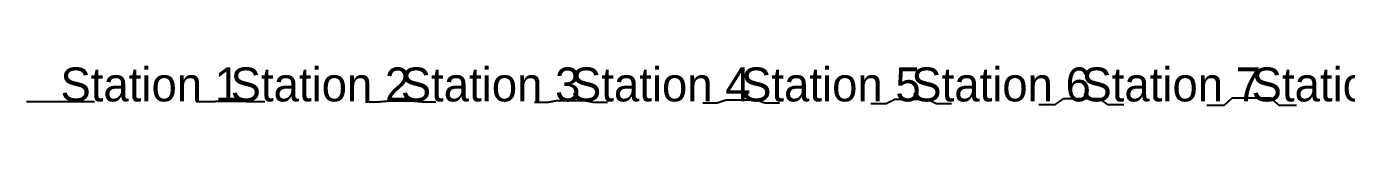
# Model space of a CAD drawing. Header units: metres. Extents: x 4 to 86, y -0.3 to 1.1.
# Drawn here: x 4 to 42.79, y -0.12 to 1.05 of the extents above; entities that cross this region are included whole.
import ezdxf

# ---------------------------------------------------------------- set-up
doc = ezdxf.new("R2010")
doc.units = ezdxf.units.M

msp = doc.modelspace()

# ---------------------------------------------------------------- linework, layer by layer
at = {"layer": 'GENERATED_PROFILE'}
for points in [[(4, 0), (4.008, 0), (4.016, 0), (4.024, 0), (4.031, 0), (4.039, 0), (4.047, 0), (4.055, 0), (4.063, 0), (4.071, 0), (4.078, 0), (4.086, 0), (4.094, 0), (4.102, 0), (4.11, 0), (4.118, 0), (4.125, 0), (4.133, 0), (4.141, 0), (4.149, 0), (4.157, 0), (4.165, 0), (4.173, 0), (4.18, 0), (4.188, 0), (4.196, 0), (4.204, 0), (4.212, 0), (4.22, 0), (4.227, 0), (4.235, 0), (4.243, 0), (4.251, 0), (4.259, 0), (4.267, 0), (4.275, 0), (4.282, 0), (4.29, 0), (4.298, 0), (4.306, 0), (4.314, 0), (4.322, 0), (4.329, 0), (4.337, 0), (4.345, 0), (4.353, 0), (4.361, 0), (4.369, 0), (4.376, 0), (4.384, 0), (4.392, 0), (4.4, 0), (4.408, 0), (4.416, 0), (4.424, 0), (4.431, 0), (4.439, 0), (4.447, 0), (4.455, 0), (4.463, 0), (4.471, 0), (4.478, 0), (4.486, 0), (4.494, 0), (4.502, 0), (4.51, 0), (4.518, 0), (4.525, 0), (4.533, 0), (4.541, 0), (4.549, 0), (4.557, 0), (4.565, 0), (4.573, 0), (4.58, 0), (4.588, 0), (4.596, 0), (4.604, 0), (4.612, 0), (4.62, 0), (4.627, 0), (4.635, 0), (4.643, 0), (4.651, 0), (4.659, 0), (4.667, 0), (4.675, 0), (4.682, 0), (4.69, 0), (4.698, 0), (4.706, 0), (4.714, 0), (4.722, 0), (4.729, 0), (4.737, 0), (4.745, 0), (4.753, 0), (4.761, 0), (4.769, 0), (4.776, 0), (4.784, 0), (4.792, 0), (4.8, 0), (4.808, 0), (4.816, 0), (4.824, 0), (4.831, 0), (4.839, 0), (4.847, 0), (4.855, 0), (4.863, 0), (4.871, 0), (4.878, 0), (4.886, 0), (4.894, 0), (4.902, 0), (4.91, 0), (4.918, 0), (4.925, 0), (4.933, 0), (4.941, 0), (4.949, 0), (4.957, 0), (4.965, 0), (4.973, 0), (4.98, 0), (4.988, 0), (4.996, 0), (5.004, 0), (5.012, 0), (5.02, 0), (5.027, 0), (5.035, 0), (5.043, 0), (5.051, 0), (5.059, 0), (5.067, 0), (5.075, 0), (5.082, 0), (5.09, 0), (5.098, 0), (5.106, 0), (5.114, 0), (5.122, 0), (5.129, 0), (5.137, 0), (5.145, 0), (5.153, 0), (5.161, 0), (5.169, 0), (5.176, 0), (5.184, 0), (5.192, 0), (5.2, 0), (5.208, 0), (5.216, 0), (5.224, 0), (5.231, 0), (5.239, 0), (5.247, 0), (5.255, 0), (5.263, 0), (5.271, 0), (5.278, 0), (5.286, 0), (5.294, 0), (5.302, 0), (5.31, 0), (5.318, 0), (5.325, 0), (5.333, 0), (5.341, 0), (5.349, 0), (5.357, 0), (5.365, 0), (5.373, 0), (5.38, 0), (5.388, 0), (5.396, 0), (5.404, 0), (5.412, 0), (5.42, 0), (5.427, 0), (5.435, 0), (5.443, 0), (5.451, 0), (5.459, 0), (5.467, 0), (5.475, 0), (5.482, 0), (5.49, 0), (5.498, 0), (5.506, 0), (5.514, 0), (5.522, 0), (5.529, 0), (5.537, 0), (5.545, 0), (5.553, 0), (5.561, 0), (5.569, 0), (5.576, 0), (5.584, 0), (5.592, 0), (5.6, 0), (5.608, 0), (5.616, 0), (5.624, 0), (5.631, 0), (5.639, 0), (5.647, 0), (5.655, 0), (5.663, 0), (5.671, 0), (5.678, 0), (5.686, 0), (5.694, 0), (5.702, 0), (5.71, 0), (5.718, 0), (5.725, 0), (5.733, 0), (5.741, 0), (5.749, 0), (5.757, 0), (5.765, 0), (5.773, 0), (5.78, 0), (5.788, 0), (5.796, 0), (5.804, 0), (5.812, 0), (5.82, 0), (5.827, 0), (5.835, 0), (5.843, 0), (5.851, 0), (5.859, 0), (5.867, 0), (5.875, 0), (5.882, 0), (5.89, 0), (5.898, 0), (5.906, 0), (5.914, 0), (5.922, 0), (5.929, 0), (5.937, 0), (5.945, 0), (5.953, 0), (5.961, 0), (5.969, 0), (5.976, 0), (5.984, 0), (5.992, 0), (6, 0)], [(8.991, -0.003), (8.999, -0.003), (9.007, -0.003), (9.015, -0.003), (9.023, -0.003), (9.031, -0.003), (9.039, -0.003), (9.047, -0.003), (9.055, -0.003), (9.063, -0.003), (9.07, -0.003), (9.078, -0.003), (9.086, -0.003), (9.094, -0.003), (9.102, -0.003), (9.11, -0.003), (9.118, -0.003), (9.126, -0.003), (9.134, -0.003), (9.142, -0.003), (9.15, -0.003), (9.158, -0.003), (9.166, -0.003), (9.174, -0.003), (9.182, -0.003), (9.19, -0.003), (9.198, -0.003), (9.206, -0.003), (9.214, -0.003), (9.221, -0.003), (9.229, -0.003), (9.237, -0.003), (9.245, -0.003), (9.253, -0.003), (9.261, -0.003), (9.269, -0.003), (9.277, -0.003), (9.285, -0.003), (9.293, -0.003), (9.301, -0.003), (9.309, -0.003), (9.317, -0.003), (9.325, -0.003), (9.333, -0.003), (9.341, -0.003), (9.349, -0.003), (9.356, -0.003), (9.364, -0.003), (9.372, -0.003), (9.38, -0.002), (9.388, -0.002), (9.395, -0.002), (9.403, -0.002), (9.411, -0.002), (9.419, -0.002), (9.427, -0.001), (9.435, -0.001), (9.442, -0.001), (9.45, -0.001), (9.458, -0.001), (9.466, 0), (9.474, 0), (9.482, 0), (9.489, 0), (9.497, 0), (9.505, 0.001), (9.513, 0.001), (9.521, 0.001), (9.528, 0.001), (9.536, 0.001), (9.544, 0.001), (9.552, 0.002), (9.56, 0.002), (9.568, 0.002), (9.575, 0.002), (9.583, 0.002), (9.591, 0.003), (9.599, 0.003), (9.607, 0.003), (9.615, 0.003), (9.623, 0.003), (9.63, 0.003), (9.638, 0.003), (9.646, 0.003), (9.654, 0.003), (9.662, 0.003), (9.67, 0.003), (9.678, 0.003), (9.686, 0.003), (9.694, 0.003), (9.702, 0.003), (9.71, 0.003), (9.718, 0.003), (9.726, 0.003), (9.734, 0.003), (9.742, 0.003), (9.75, 0.003), (9.758, 0.003), (9.766, 0.003), (9.774, 0.003), (9.781, 0.003), (9.789, 0.003), (9.797, 0.003), (9.805, 0.003), (9.813, 0.003), (9.821, 0.003), (9.829, 0.003), (9.837, 0.003), (9.845, 0.003), (9.853, 0.003), (9.861, 0.003), (9.869, 0.003), (9.877, 0.003), (9.885, 0.003), (9.893, 0.003), (9.901, 0.003), (9.909, 0.003), (9.917, 0.003), (9.925, 0.003), (9.932, 0.003), (9.94, 0.003), (9.948, 0.003), (9.956, 0.003), (9.964, 0.003), (9.972, 0.003), (9.98, 0.003), (9.988, 0.003), (9.996, 0.003), (10.004, 0.003), (10.012, 0.003), (10.02, 0.003), (10.028, 0.003), (10.036, 0.003), (10.044, 0.003), (10.052, 0.003), (10.06, 0.003), (10.068, 0.003), (10.075, 0.003), (10.083, 0.003), (10.091, 0.003), (10.099, 0.003), (10.107, 0.003), (10.115, 0.003), (10.123, 0.003), (10.131, 0.003), (10.139, 0.003), (10.147, 0.003), (10.155, 0.003), (10.163, 0.003), (10.171, 0.003), (10.179, 0.003), (10.187, 0.003), (10.195, 0.003), (10.203, 0.003), (10.211, 0.003), (10.219, 0.003), (10.226, 0.003), (10.234, 0.003), (10.242, 0.003), (10.25, 0.003), (10.258, 0.003), (10.266, 0.003), (10.274, 0.003), (10.282, 0.003), (10.29, 0.003), (10.298, 0.003), (10.306, 0.003), (10.314, 0.003), (10.322, 0.003), (10.33, 0.003), (10.338, 0.003), (10.346, 0.003), (10.354, 0.003), (10.362, 0.003), (10.37, 0.003), (10.377, 0.003), (10.385, 0.003), (10.393, 0.003), (10.401, 0.003), (10.409, 0.003), (10.417, 0.002), (10.425, 0.002), (10.432, 0.002), (10.44, 0.002), (10.448, 0.002), (10.456, 0.001), (10.464, 0.001), (10.472, 0.001), (10.479, 0.001), (10.487, 0.001), (10.495, 0.001), (10.503, 0), (10.511, 0), (10.518, 0), (10.526, 0), (10.534, 0), (10.542, -0.001), (10.55, -0.001), (10.558, -0.001), (10.565, -0.001), (10.573, -0.001), (10.581, -0.002), (10.589, -0.002), (10.597, -0.002), (10.605, -0.002), (10.612, -0.002), (10.62, -0.002), (10.628, -0.003), (10.636, -0.003), (10.644, -0.003), (10.651, -0.003), (10.659, -0.003), (10.667, -0.003), (10.675, -0.003), (10.683, -0.003), (10.691, -0.003), (10.699, -0.003), (10.707, -0.003), (10.715, -0.003), (10.723, -0.003), (10.731, -0.003), (10.739, -0.003), (10.747, -0.003), (10.755, -0.003), (10.763, -0.003), (10.771, -0.003), (10.779, -0.003), (10.786, -0.003), (10.794, -0.003), (10.802, -0.003), (10.81, -0.003), (10.818, -0.003), (10.826, -0.003), (10.834, -0.003), (10.842, -0.003), (10.85, -0.003), (10.858, -0.003), (10.866, -0.003), (10.874, -0.003), (10.882, -0.003), (10.89, -0.003), (10.898, -0.003), (10.906, -0.003), (10.914, -0.003), (10.922, -0.003), (10.93, -0.003), (10.937, -0.003), (10.945, -0.003), (10.953, -0.003), (10.961, -0.003), (10.969, -0.003), (10.977, -0.003), (10.985, -0.003), (10.993, -0.003), (11.001, -0.003), (11.009, -0.003)], [(13.966, -0.012), (13.974, -0.012), (13.982, -0.012), (13.99, -0.012), (13.999, -0.012), (14.007, -0.012), (14.015, -0.012), (14.023, -0.012), (14.032, -0.012), (14.04, -0.012), (14.048, -0.012), (14.056, -0.012), (14.065, -0.012), (14.073, -0.012), (14.081, -0.012), (14.089, -0.012), (14.097, -0.012), (14.106, -0.012), (14.114, -0.012), (14.122, -0.012), (14.13, -0.012), (14.139, -0.012), (14.147, -0.012), (14.155, -0.012), (14.163, -0.012), (14.172, -0.012), (14.18, -0.012), (14.188, -0.012), (14.196, -0.012), (14.205, -0.012), (14.213, -0.012), (14.221, -0.012), (14.229, -0.012), (14.238, -0.012), (14.246, -0.012), (14.254, -0.012), (14.262, -0.012), (14.27, -0.012), (14.279, -0.012), (14.287, -0.012), (14.295, -0.012), (14.303, -0.012), (14.312, -0.012), (14.32, -0.012), (14.328, -0.012), (14.336, -0.012), (14.344, -0.011), (14.352, -0.011), (14.359, -0.01), (14.367, -0.009), (14.375, -0.009), (14.383, -0.008), (14.391, -0.007), (14.398, -0.006), (14.406, -0.006), (14.414, -0.005), (14.422, -0.004), (14.429, -0.004), (14.437, -0.003), (14.445, -0.002), (14.453, -0.001), (14.46, -0.001), (14.468, 0), (14.476, 0.001), (14.484, 0.001), (14.492, 0.002), (14.499, 0.003), (14.507, 0.004), (14.515, 0.004), (14.523, 0.005), (14.53, 0.006), (14.538, 0.006), (14.546, 0.007), (14.554, 0.008), (14.561, 0.009), (14.569, 0.009), (14.577, 0.01), (14.585, 0.011), (14.592, 0.011), (14.6, 0.012), (14.609, 0.012), (14.617, 0.012), (14.625, 0.012), (14.633, 0.012), (14.642, 0.012), (14.65, 0.012), (14.658, 0.012), (14.666, 0.012), (14.675, 0.012), (14.683, 0.012), (14.691, 0.012), (14.699, 0.012), (14.708, 0.012), (14.716, 0.012), (14.724, 0.012), (14.732, 0.012), (14.741, 0.012), (14.749, 0.012), (14.757, 0.012), (14.765, 0.012), (14.773, 0.012), (14.782, 0.012), (14.79, 0.012), (14.798, 0.012), (14.806, 0.012), (14.815, 0.012), (14.823, 0.012), (14.831, 0.012), (14.839, 0.012), (14.848, 0.012), (14.856, 0.012), (14.864, 0.012), (14.872, 0.012), (14.881, 0.012), (14.889, 0.012), (14.897, 0.012), (14.905, 0.012), (14.914, 0.012), (14.922, 0.012), (14.93, 0.012), (14.938, 0.012), (14.946, 0.012), (14.955, 0.012), (14.963, 0.012), (14.971, 0.012), (14.979, 0.012), (14.988, 0.012), (14.996, 0.012), (15.004, 0.012), (15.012, 0.012), (15.021, 0.012), (15.029, 0.012), (15.037, 0.012), (15.045, 0.012), (15.054, 0.012), (15.062, 0.012), (15.07, 0.012), (15.078, 0.012), (15.086, 0.012), (15.095, 0.012), (15.103, 0.012), (15.111, 0.012), (15.119, 0.012), (15.128, 0.012), (15.136, 0.012), (15.144, 0.012), (15.152, 0.012), (15.161, 0.012), (15.169, 0.012), (15.177, 0.012), (15.185, 0.012), (15.194, 0.012), (15.202, 0.012), (15.21, 0.012), (15.218, 0.012), (15.227, 0.012), (15.235, 0.012), (15.243, 0.012), (15.251, 0.012), (15.259, 0.012), (15.268, 0.012), (15.276, 0.012), (15.284, 0.012), (15.292, 0.012), (15.301, 0.012), (15.309, 0.012), (15.317, 0.012), (15.325, 0.012), (15.334, 0.012), (15.342, 0.012), (15.35, 0.012), (15.358, 0.012), (15.367, 0.012), (15.375, 0.012), (15.383, 0.012), (15.391, 0.012), (15.4, 0.012), (15.408, 0.011), (15.415, 0.011), (15.423, 0.01), (15.431, 0.009), (15.439, 0.009), (15.446, 0.008), (15.454, 0.007), (15.462, 0.006), (15.47, 0.006), (15.477, 0.005), (15.485, 0.004), (15.493, 0.004), (15.501, 0.003), (15.508, 0.002), (15.516, 0.001), (15.524, 0.001), (15.532, 0), (15.54, -0.001), (15.547, -0.001), (15.555, -0.002), (15.563, -0.003), (15.571, -0.004), (15.578, -0.004), (15.586, -0.005), (15.594, -0.006), (15.602, -0.006), (15.609, -0.007), (15.617, -0.008), (15.625, -0.009), (15.633, -0.009), (15.641, -0.01), (15.648, -0.011), (15.656, -0.011), (15.664, -0.012), (15.672, -0.012), (15.68, -0.012), (15.688, -0.012), (15.697, -0.012), (15.705, -0.012), (15.713, -0.012), (15.721, -0.012), (15.73, -0.012), (15.738, -0.012), (15.746, -0.012), (15.754, -0.012), (15.762, -0.012), (15.771, -0.012), (15.779, -0.012), (15.787, -0.012), (15.795, -0.012), (15.804, -0.012), (15.812, -0.012), (15.82, -0.012), (15.828, -0.012), (15.837, -0.012), (15.845, -0.012), (15.853, -0.012), (15.861, -0.012), (15.87, -0.012), (15.878, -0.012), (15.886, -0.012), (15.894, -0.012), (15.903, -0.012), (15.911, -0.012), (15.919, -0.012), (15.927, -0.012), (15.935, -0.012), (15.944, -0.012), (15.952, -0.012), (15.96, -0.012), (15.968, -0.012), (15.977, -0.012), (15.985, -0.012), (15.993, -0.012), (16.001, -0.012), (16.01, -0.012), (16.018, -0.012), (16.026, -0.012), (16.034, -0.012)], [(18.927, -0.027), (18.935, -0.027), (18.944, -0.027), (18.953, -0.027), (18.961, -0.027), (18.97, -0.027), (18.979, -0.027), (18.987, -0.027), (18.996, -0.027), (19.005, -0.027), (19.013, -0.027), (19.022, -0.027), (19.031, -0.027), (19.04, -0.027), (19.048, -0.027), (19.057, -0.027), (19.066, -0.027), (19.074, -0.027), (19.083, -0.027), (19.092, -0.027), (19.1, -0.027), (19.109, -0.027), (19.118, -0.027), (19.126, -0.027), (19.135, -0.027), (19.144, -0.027), (19.152, -0.027), (19.161, -0.027), (19.17, -0.027), (19.179, -0.027), (19.187, -0.027), (19.196, -0.027), (19.205, -0.027), (19.213, -0.027), (19.222, -0.027), (19.231, -0.027), (19.239, -0.027), (19.248, -0.027), (19.257, -0.027), (19.265, -0.027), (19.274, -0.027), (19.283, -0.027), (19.291, -0.027), (19.3, -0.027), (19.309, -0.027), (19.317, -0.026), (19.325, -0.024), (19.332, -0.023), (19.34, -0.021), (19.348, -0.02), (19.355, -0.018), (19.363, -0.017), (19.371, -0.015), (19.378, -0.014), (19.386, -0.012), (19.394, -0.011), (19.402, -0.009), (19.409, -0.008), (19.417, -0.006), (19.425, -0.005), (19.432, -0.003), (19.44, -0.002), (19.448, 0), (19.455, 0.001), (19.463, 0.003), (19.471, 0.005), (19.478, 0.006), (19.486, 0.008), (19.494, 0.009), (19.501, 0.011), (19.509, 0.012), (19.517, 0.014), (19.524, 0.015), (19.532, 0.017), (19.54, 0.018), (19.547, 0.02), (19.555, 0.021), (19.563, 0.023), (19.571, 0.024), (19.579, 0.025), (19.587, 0.025), (19.596, 0.025), (19.605, 0.025), (19.613, 0.025), (19.622, 0.025), (19.631, 0.025), (19.64, 0.025), (19.648, 0.025), (19.657, 0.025), (19.666, 0.025), (19.674, 0.025), (19.683, 0.025), (19.692, 0.025), (19.7, 0.025), (19.709, 0.025), (19.718, 0.025), (19.726, 0.025), (19.735, 0.025), (19.744, 0.025), (19.752, 0.025), (19.761, 0.025), (19.77, 0.025), (19.778, 0.025), (19.787, 0.025), (19.796, 0.025), (19.805, 0.025), (19.813, 0.025), (19.822, 0.025), (19.831, 0.025), (19.839, 0.025), (19.848, 0.025), (19.857, 0.025), (19.865, 0.025), (19.874, 0.025), (19.883, 0.025), (19.891, 0.025), (19.9, 0.025), (19.909, 0.025), (19.917, 0.025), (19.926, 0.025), (19.935, 0.025), (19.944, 0.025), (19.952, 0.025), (19.961, 0.025), (19.97, 0.025), (19.978, 0.025), (19.987, 0.025), (19.996, 0.025), (20.004, 0.025), (20.013, 0.025), (20.022, 0.025), (20.03, 0.025), (20.039, 0.025), (20.048, 0.025), (20.056, 0.025), (20.065, 0.025), (20.074, 0.025), (20.083, 0.025), (20.091, 0.025), (20.1, 0.025), (20.109, 0.025), (20.117, 0.025), (20.126, 0.025), (20.135, 0.025), (20.143, 0.025), (20.152, 0.025), (20.161, 0.025), (20.169, 0.025), (20.178, 0.025), (20.187, 0.025), (20.195, 0.025), (20.204, 0.025), (20.213, 0.025), (20.222, 0.025), (20.23, 0.025), (20.239, 0.025), (20.248, 0.025), (20.256, 0.025), (20.265, 0.025), (20.274, 0.025), (20.282, 0.025), (20.291, 0.025), (20.3, 0.025), (20.308, 0.025), (20.317, 0.025), (20.326, 0.025), (20.334, 0.025), (20.343, 0.025), (20.352, 0.025), (20.36, 0.025), (20.369, 0.025), (20.378, 0.025), (20.387, 0.025), (20.395, 0.025), (20.404, 0.025), (20.413, 0.025), (20.421, 0.025), (20.429, 0.024), (20.437, 0.023), (20.445, 0.021), (20.453, 0.02), (20.46, 0.018), (20.468, 0.017), (20.476, 0.015), (20.483, 0.014), (20.491, 0.012), (20.499, 0.011), (20.506, 0.009), (20.514, 0.008), (20.522, 0.006), (20.529, 0.005), (20.537, 0.003), (20.545, 0.001), (20.552, 0), (20.56, -0.002), (20.568, -0.003), (20.575, -0.005), (20.583, -0.006), (20.591, -0.008), (20.598, -0.009), (20.606, -0.011), (20.614, -0.012), (20.622, -0.014), (20.629, -0.015), (20.637, -0.017), (20.645, -0.018), (20.652, -0.02), (20.66, -0.021), (20.668, -0.023), (20.675, -0.024), (20.683, -0.026), (20.691, -0.027), (20.7, -0.027), (20.709, -0.027), (20.717, -0.027), (20.726, -0.027), (20.735, -0.027), (20.743, -0.027), (20.752, -0.027), (20.761, -0.027), (20.769, -0.027), (20.778, -0.027), (20.787, -0.027), (20.795, -0.027), (20.804, -0.027), (20.813, -0.027), (20.821, -0.027), (20.83, -0.027), (20.839, -0.027), (20.848, -0.027), (20.856, -0.027), (20.865, -0.027), (20.874, -0.027), (20.882, -0.027), (20.891, -0.027), (20.9, -0.027), (20.908, -0.027), (20.917, -0.027), (20.926, -0.027), (20.934, -0.027), (20.943, -0.027), (20.952, -0.027), (20.96, -0.027), (20.969, -0.027), (20.978, -0.027), (20.987, -0.027), (20.995, -0.027), (21.004, -0.027), (21.013, -0.027), (21.021, -0.027), (21.03, -0.027), (21.039, -0.027), (21.047, -0.027), (21.056, -0.027), (21.065, -0.027), (21.073, -0.027)], [(23.876, -0.045), (23.885, -0.045), (23.895, -0.045), (23.904, -0.045), (23.913, -0.045), (23.923, -0.045), (23.932, -0.045), (23.941, -0.045), (23.95, -0.045), (23.96, -0.045), (23.969, -0.045), (23.978, -0.045), (23.987, -0.045), (23.997, -0.045), (24.006, -0.045), (24.015, -0.045), (24.024, -0.045), (24.034, -0.045), (24.043, -0.045), (24.052, -0.045), (24.062, -0.045), (24.071, -0.045), (24.08, -0.045), (24.089, -0.045), (24.099, -0.045), (24.108, -0.045), (24.117, -0.045), (24.126, -0.045), (24.136, -0.045), (24.145, -0.045), (24.154, -0.045), (24.163, -0.045), (24.173, -0.045), (24.182, -0.045), (24.191, -0.045), (24.2, -0.045), (24.21, -0.045), (24.219, -0.045), (24.228, -0.045), (24.238, -0.045), (24.247, -0.045), (24.256, -0.045), (24.265, -0.045), (24.275, -0.045), (24.284, -0.045), (24.292, -0.044), (24.3, -0.041), (24.308, -0.039), (24.315, -0.036), (24.323, -0.034), (24.33, -0.031), (24.338, -0.028), (24.345, -0.026), (24.353, -0.023), (24.361, -0.021), (24.368, -0.018), (24.376, -0.016), (24.383, -0.013), (24.391, -0.01), (24.398, -0.008), (24.406, -0.005), (24.414, -0.003), (24.421, 0), (24.429, 0.002), (24.436, 0.005), (24.444, 0.008), (24.451, 0.01), (24.459, 0.013), (24.466, 0.015), (24.474, 0.018), (24.482, 0.02), (24.489, 0.023), (24.497, 0.026), (24.504, 0.028), (24.512, 0.031), (24.519, 0.033), (24.527, 0.036), (24.535, 0.038), (24.542, 0.041), (24.551, 0.042), (24.56, 0.042), (24.569, 0.042), (24.578, 0.042), (24.588, 0.042), (24.597, 0.042), (24.606, 0.042), (24.615, 0.042), (24.625, 0.042), (24.634, 0.042), (24.643, 0.042), (24.653, 0.042), (24.662, 0.042), (24.671, 0.042), (24.68, 0.042), (24.69, 0.042), (24.699, 0.042), (24.708, 0.042), (24.717, 0.042), (24.727, 0.042), (24.736, 0.042), (24.745, 0.042), (24.754, 0.042), (24.764, 0.042), (24.773, 0.042), (24.782, 0.042), (24.792, 0.042), (24.801, 0.042), (24.81, 0.042), (24.819, 0.042), (24.829, 0.042), (24.838, 0.042), (24.847, 0.042), (24.856, 0.042), (24.866, 0.042), (24.875, 0.042), (24.884, 0.042), (24.893, 0.042), (24.903, 0.042), (24.912, 0.042), (24.921, 0.042), (24.931, 0.042), (24.94, 0.042), (24.949, 0.042), (24.958, 0.042), (24.968, 0.042), (24.977, 0.042), (24.986, 0.042), (24.995, 0.042), (25.005, 0.042), (25.014, 0.042), (25.023, 0.042), (25.032, 0.042), (25.042, 0.042), (25.051, 0.042), (25.06, 0.042), (25.069, 0.042), (25.079, 0.042), (25.088, 0.042), (25.097, 0.042), (25.107, 0.042), (25.116, 0.042), (25.125, 0.042), (25.134, 0.042), (25.144, 0.042), (25.153, 0.042), (25.162, 0.042), (25.171, 0.042), (25.181, 0.042), (25.19, 0.042), (25.199, 0.042), (25.208, 0.042), (25.218, 0.042), (25.227, 0.042), (25.236, 0.042), (25.246, 0.042), (25.255, 0.042), (25.264, 0.042), (25.273, 0.042), (25.283, 0.042), (25.292, 0.042), (25.301, 0.042), (25.31, 0.042), (25.32, 0.042), (25.329, 0.042), (25.338, 0.042), (25.347, 0.042), (25.357, 0.042), (25.366, 0.042), (25.375, 0.042), (25.385, 0.042), (25.394, 0.042), (25.403, 0.042), (25.412, 0.042), (25.422, 0.042), (25.431, 0.042), (25.44, 0.042), (25.449, 0.042), (25.458, 0.041), (25.465, 0.038), (25.473, 0.036), (25.481, 0.033), (25.488, 0.031), (25.496, 0.028), (25.503, 0.026), (25.511, 0.023), (25.518, 0.02), (25.526, 0.018), (25.534, 0.015), (25.541, 0.013), (25.549, 0.01), (25.556, 0.008), (25.564, 0.005), (25.571, 0.002), (25.579, 0), (25.586, -0.003), (25.594, -0.005), (25.602, -0.008), (25.609, -0.01), (25.617, -0.013), (25.624, -0.016), (25.632, -0.018), (25.639, -0.021), (25.647, -0.023), (25.655, -0.026), (25.662, -0.028), (25.67, -0.031), (25.677, -0.034), (25.685, -0.036), (25.692, -0.039), (25.7, -0.041), (25.708, -0.044), (25.716, -0.045), (25.725, -0.045), (25.735, -0.045), (25.744, -0.045), (25.753, -0.045), (25.762, -0.045), (25.772, -0.045), (25.781, -0.045), (25.79, -0.045), (25.8, -0.045), (25.809, -0.045), (25.818, -0.045), (25.827, -0.045), (25.837, -0.045), (25.846, -0.045), (25.855, -0.045), (25.864, -0.045), (25.874, -0.045), (25.883, -0.045), (25.892, -0.045), (25.901, -0.045), (25.911, -0.045), (25.92, -0.045), (25.929, -0.045), (25.938, -0.045), (25.948, -0.045), (25.957, -0.045), (25.966, -0.045), (25.976, -0.045), (25.985, -0.045), (25.994, -0.045), (26.003, -0.045), (26.013, -0.045), (26.022, -0.045), (26.031, -0.045), (26.04, -0.045), (26.05, -0.045), (26.059, -0.045), (26.068, -0.045), (26.077, -0.045), (26.087, -0.045), (26.096, -0.045), (26.105, -0.045), (26.115, -0.045), (26.124, -0.045)], [(28.817, -0.066), (28.827, -0.066), (28.837, -0.066), (28.847, -0.066), (28.857, -0.066), (28.867, -0.066), (28.877, -0.066), (28.887, -0.066), (28.897, -0.066), (28.907, -0.066), (28.916, -0.066), (28.926, -0.066), (28.936, -0.066), (28.946, -0.066), (28.956, -0.066), (28.966, -0.066), (28.976, -0.066), (28.986, -0.066), (28.996, -0.066), (29.006, -0.066), (29.016, -0.066), (29.026, -0.066), (29.036, -0.066), (29.046, -0.066), (29.056, -0.066), (29.066, -0.066), (29.076, -0.066), (29.086, -0.066), (29.095, -0.066), (29.105, -0.066), (29.115, -0.066), (29.125, -0.066), (29.135, -0.066), (29.145, -0.066), (29.155, -0.066), (29.165, -0.066), (29.175, -0.066), (29.185, -0.066), (29.195, -0.066), (29.205, -0.066), (29.215, -0.066), (29.225, -0.066), (29.235, -0.066), (29.245, -0.066), (29.255, -0.066), (29.263, -0.065), (29.271, -0.061), (29.278, -0.057), (29.286, -0.053), (29.293, -0.05), (29.301, -0.046), (29.308, -0.042), (29.316, -0.038), (29.323, -0.034), (29.33, -0.031), (29.338, -0.027), (29.345, -0.023), (29.353, -0.019), (29.36, -0.015), (29.368, -0.012), (29.375, -0.008), (29.382, -0.004), (29.39, 0), (29.397, 0.004), (29.405, 0.007), (29.412, 0.011), (29.42, 0.015), (29.427, 0.019), (29.435, 0.023), (29.442, 0.026), (29.449, 0.03), (29.457, 0.034), (29.464, 0.038), (29.472, 0.042), (29.479, 0.045), (29.487, 0.049), (29.494, 0.053), (29.501, 0.057), (29.509, 0.061), (29.518, 0.063), (29.528, 0.063), (29.538, 0.063), (29.547, 0.063), (29.557, 0.063), (29.567, 0.063), (29.577, 0.063), (29.587, 0.063), (29.597, 0.063), (29.607, 0.063), (29.617, 0.063), (29.627, 0.063), (29.637, 0.063), (29.647, 0.063), (29.657, 0.063), (29.667, 0.063), (29.677, 0.063), (29.687, 0.063), (29.697, 0.063), (29.707, 0.063), (29.717, 0.063), (29.727, 0.063), (29.736, 0.063), (29.746, 0.063), (29.756, 0.063), (29.766, 0.063), (29.776, 0.063), (29.786, 0.063), (29.796, 0.063), (29.806, 0.063), (29.816, 0.063), (29.826, 0.063), (29.836, 0.063), (29.846, 0.063), (29.856, 0.063), (29.866, 0.063), (29.876, 0.063), (29.886, 0.063), (29.896, 0.063), (29.906, 0.063), (29.915, 0.063), (29.925, 0.063), (29.935, 0.063), (29.945, 0.063), (29.955, 0.063), (29.965, 0.063), (29.975, 0.063), (29.985, 0.063), (29.995, 0.063), (30.005, 0.063), (30.015, 0.063), (30.025, 0.063), (30.035, 0.063), (30.045, 0.063), (30.055, 0.063), (30.065, 0.063), (30.075, 0.063), (30.085, 0.063), (30.094, 0.063), (30.104, 0.063), (30.114, 0.063), (30.124, 0.063), (30.134, 0.063), (30.144, 0.063), (30.154, 0.063), (30.164, 0.063), (30.174, 0.063), (30.184, 0.063), (30.194, 0.063), (30.204, 0.063), (30.214, 0.063), (30.224, 0.063), (30.234, 0.063), (30.244, 0.063), (30.254, 0.063), (30.264, 0.063), (30.273, 0.063), (30.283, 0.063), (30.293, 0.063), (30.303, 0.063), (30.313, 0.063), (30.323, 0.063), (30.333, 0.063), (30.343, 0.063), (30.353, 0.063), (30.363, 0.063), (30.373, 0.063), (30.383, 0.063), (30.393, 0.063), (30.403, 0.063), (30.413, 0.063), (30.423, 0.063), (30.433, 0.063), (30.443, 0.063), (30.453, 0.063), (30.462, 0.063), (30.472, 0.063), (30.482, 0.063), (30.491, 0.061), (30.499, 0.057), (30.506, 0.053), (30.513, 0.049), (30.521, 0.045), (30.528, 0.042), (30.536, 0.038), (30.543, 0.034), (30.551, 0.03), (30.558, 0.026), (30.565, 0.023), (30.573, 0.019), (30.58, 0.015), (30.588, 0.011), (30.595, 0.007), (30.603, 0.004), (30.61, 0), (30.618, -0.004), (30.625, -0.008), (30.632, -0.012), (30.64, -0.015), (30.647, -0.019), (30.655, -0.023), (30.662, -0.027), (30.67, -0.031), (30.677, -0.034), (30.684, -0.038), (30.692, -0.042), (30.699, -0.046), (30.707, -0.05), (30.714, -0.053), (30.722, -0.057), (30.729, -0.061), (30.737, -0.065), (30.745, -0.066), (30.755, -0.066), (30.765, -0.066), (30.775, -0.066), (30.785, -0.066), (30.795, -0.066), (30.805, -0.066), (30.815, -0.066), (30.825, -0.066), (30.835, -0.066), (30.845, -0.066), (30.855, -0.066), (30.865, -0.066), (30.875, -0.066), (30.885, -0.066), (30.895, -0.066), (30.905, -0.066), (30.914, -0.066), (30.924, -0.066), (30.934, -0.066), (30.944, -0.066), (30.954, -0.066), (30.964, -0.066), (30.974, -0.066), (30.984, -0.066), (30.994, -0.066), (31.004, -0.066), (31.014, -0.066), (31.024, -0.066), (31.034, -0.066), (31.044, -0.066), (31.054, -0.066), (31.064, -0.066), (31.074, -0.066), (31.084, -0.066), (31.093, -0.066), (31.103, -0.066), (31.113, -0.066), (31.123, -0.066), (31.133, -0.066), (31.143, -0.066), (31.153, -0.066), (31.163, -0.066), (31.173, -0.066), (31.183, -0.066)], [(33.752, -0.09), (33.762, -0.09), (33.773, -0.09), (33.784, -0.09), (33.794, -0.09), (33.805, -0.09), (33.816, -0.09), (33.826, -0.09), (33.837, -0.09), (33.848, -0.09), (33.859, -0.09), (33.869, -0.09), (33.88, -0.09), (33.891, -0.09), (33.901, -0.09), (33.912, -0.09), (33.923, -0.09), (33.933, -0.09), (33.944, -0.09), (33.955, -0.09), (33.966, -0.09), (33.976, -0.09), (33.987, -0.09), (33.998, -0.09), (34.008, -0.09), (34.019, -0.09), (34.03, -0.09), (34.04, -0.09), (34.051, -0.09), (34.062, -0.09), (34.072, -0.09), (34.083, -0.09), (34.094, -0.09), (34.105, -0.09), (34.115, -0.09), (34.126, -0.09), (34.137, -0.09), (34.147, -0.09), (34.158, -0.09), (34.169, -0.09), (34.179, -0.09), (34.19, -0.09), (34.201, -0.09), (34.212, -0.09), (34.222, -0.09), (34.231, -0.088), (34.239, -0.083), (34.246, -0.078), (34.253, -0.072), (34.261, -0.067), (34.268, -0.062), (34.275, -0.057), (34.282, -0.052), (34.29, -0.047), (34.297, -0.042), (34.304, -0.036), (34.312, -0.031), (34.319, -0.026), (34.326, -0.021), (34.334, -0.016), (34.341, -0.011), (34.348, -0.005), (34.355, 0), (34.363, 0.005), (34.37, 0.01), (34.377, 0.015), (34.385, 0.02), (34.392, 0.026), (34.399, 0.031), (34.406, 0.036), (34.414, 0.041), (34.421, 0.046), (34.428, 0.051), (34.436, 0.057), (34.443, 0.062), (34.45, 0.067), (34.458, 0.072), (34.465, 0.077), (34.472, 0.082), (34.481, 0.085), (34.492, 0.085), (34.503, 0.085), (34.513, 0.085), (34.524, 0.085), (34.535, 0.085), (34.545, 0.085), (34.556, 0.085), (34.567, 0.085), (34.577, 0.085), (34.588, 0.085), (34.599, 0.085), (34.61, 0.085), (34.62, 0.085), (34.631, 0.085), (34.642, 0.085), (34.652, 0.085), (34.663, 0.085), (34.674, 0.085), (34.684, 0.085), (34.695, 0.085), (34.706, 0.085), (34.717, 0.085), (34.727, 0.085), (34.738, 0.085), (34.749, 0.085), (34.759, 0.085), (34.77, 0.085), (34.781, 0.085), (34.791, 0.085), (34.802, 0.085), (34.813, 0.085), (34.823, 0.085), (34.834, 0.085), (34.845, 0.085), (34.856, 0.085), (34.866, 0.085), (34.877, 0.085), (34.888, 0.085), (34.898, 0.085), (34.909, 0.085), (34.92, 0.085), (34.93, 0.085), (34.941, 0.085), (34.952, 0.085), (34.963, 0.085), (34.973, 0.085), (34.984, 0.085), (34.995, 0.085), (35.005, 0.085), (35.016, 0.085), (35.027, 0.085), (35.037, 0.085), (35.048, 0.085), (35.059, 0.085), (35.07, 0.085), (35.08, 0.085), (35.091, 0.085), (35.102, 0.085), (35.112, 0.085), (35.123, 0.085), (35.134, 0.085), (35.144, 0.085), (35.155, 0.085), (35.166, 0.085), (35.177, 0.085), (35.187, 0.085), (35.198, 0.085), (35.209, 0.085), (35.219, 0.085), (35.23, 0.085), (35.241, 0.085), (35.251, 0.085), (35.262, 0.085), (35.273, 0.085), (35.283, 0.085), (35.294, 0.085), (35.305, 0.085), (35.316, 0.085), (35.326, 0.085), (35.337, 0.085), (35.348, 0.085), (35.358, 0.085), (35.369, 0.085), (35.38, 0.085), (35.39, 0.085), (35.401, 0.085), (35.412, 0.085), (35.423, 0.085), (35.433, 0.085), (35.444, 0.085), (35.455, 0.085), (35.465, 0.085), (35.476, 0.085), (35.487, 0.085), (35.497, 0.085), (35.508, 0.085), (35.519, 0.085), (35.528, 0.082), (35.535, 0.077), (35.542, 0.072), (35.55, 0.067), (35.557, 0.062), (35.564, 0.057), (35.572, 0.051), (35.579, 0.046), (35.586, 0.041), (35.594, 0.036), (35.601, 0.031), (35.608, 0.026), (35.615, 0.02), (35.623, 0.015), (35.63, 0.01), (35.637, 0.005), (35.645, 0), (35.652, -0.005), (35.659, -0.011), (35.666, -0.016), (35.674, -0.021), (35.681, -0.026), (35.688, -0.031), (35.696, -0.036), (35.703, -0.042), (35.71, -0.047), (35.718, -0.052), (35.725, -0.057), (35.732, -0.062), (35.739, -0.067), (35.747, -0.072), (35.754, -0.078), (35.761, -0.083), (35.769, -0.088), (35.778, -0.09), (35.788, -0.09), (35.799, -0.09), (35.81, -0.09), (35.821, -0.09), (35.831, -0.09), (35.842, -0.09), (35.853, -0.09), (35.863, -0.09), (35.874, -0.09), (35.885, -0.09), (35.895, -0.09), (35.906, -0.09), (35.917, -0.09), (35.928, -0.09), (35.938, -0.09), (35.949, -0.09), (35.96, -0.09), (35.97, -0.09), (35.981, -0.09), (35.992, -0.09), (36.002, -0.09), (36.013, -0.09), (36.024, -0.09), (36.034, -0.09), (36.045, -0.09), (36.056, -0.09), (36.067, -0.09), (36.077, -0.09), (36.088, -0.09), (36.099, -0.09), (36.109, -0.09), (36.12, -0.09), (36.131, -0.09), (36.141, -0.09), (36.152, -0.09), (36.163, -0.09), (36.174, -0.09), (36.184, -0.09), (36.195, -0.09), (36.206, -0.09), (36.216, -0.09), (36.227, -0.09), (36.238, -0.09), (36.248, -0.09)], [(38.682, -0.115), (38.694, -0.115), (38.705, -0.115), (38.717, -0.115), (38.728, -0.115), (38.74, -0.115), (38.751, -0.115), (38.763, -0.115), (38.774, -0.115), (38.786, -0.115), (38.797, -0.115), (38.809, -0.115), (38.82, -0.115), (38.832, -0.115), (38.843, -0.115), (38.855, -0.115), (38.866, -0.115), (38.878, -0.115), (38.889, -0.115), (38.901, -0.115), (38.912, -0.115), (38.924, -0.115), (38.935, -0.115), (38.947, -0.115), (38.958, -0.115), (38.97, -0.115), (38.981, -0.115), (38.993, -0.115), (39.004, -0.115), (39.016, -0.115), (39.027, -0.115), (39.039, -0.115), (39.05, -0.115), (39.062, -0.115), (39.073, -0.115), (39.085, -0.115), (39.096, -0.115), (39.108, -0.115), (39.119, -0.115), (39.131, -0.115), (39.142, -0.115), (39.154, -0.115), (39.165, -0.115), (39.177, -0.115), (39.188, -0.115), (39.198, -0.112), (39.205, -0.106), (39.212, -0.099), (39.219, -0.093), (39.226, -0.086), (39.233, -0.079), (39.24, -0.073), (39.248, -0.066), (39.255, -0.06), (39.262, -0.053), (39.269, -0.046), (39.276, -0.04), (39.283, -0.033), (39.29, -0.027), (39.298, -0.02), (39.305, -0.014), (39.312, -0.007), (39.319, 0), (39.326, 0.006), (39.333, 0.013), (39.34, 0.019), (39.348, 0.026), (39.355, 0.033), (39.362, 0.039), (39.369, 0.046), (39.376, 0.052), (39.383, 0.059), (39.39, 0.066), (39.398, 0.072), (39.405, 0.079), (39.412, 0.085), (39.419, 0.092), (39.426, 0.099), (39.433, 0.105), (39.443, 0.109), (39.454, 0.109), (39.466, 0.109), (39.477, 0.109), (39.489, 0.109), (39.5, 0.109), (39.512, 0.109), (39.523, 0.109), (39.535, 0.109), (39.546, 0.109), (39.558, 0.109), (39.569, 0.109), (39.581, 0.109), (39.592, 0.109), (39.604, 0.109), (39.615, 0.109), (39.626, 0.109), (39.638, 0.109), (39.649, 0.109), (39.661, 0.109), (39.672, 0.109), (39.684, 0.109), (39.695, 0.109), (39.707, 0.109), (39.718, 0.109), (39.73, 0.109), (39.741, 0.109), (39.753, 0.109), (39.764, 0.109), (39.776, 0.109), (39.787, 0.109), (39.799, 0.109), (39.81, 0.109), (39.822, 0.109), (39.833, 0.109), (39.845, 0.109), (39.856, 0.109), (39.868, 0.109), (39.879, 0.109), (39.891, 0.109), (39.902, 0.109), (39.914, 0.109), (39.925, 0.109), (39.937, 0.109), (39.948, 0.109), (39.96, 0.109), (39.971, 0.109), (39.983, 0.109), (39.994, 0.109), (40.006, 0.109), (40.017, 0.109), (40.029, 0.109), (40.04, 0.109), (40.052, 0.109), (40.063, 0.109), (40.075, 0.109), (40.086, 0.109), (40.098, 0.109), (40.109, 0.109), (40.121, 0.109), (40.132, 0.109), (40.144, 0.109), (40.155, 0.109), (40.167, 0.109), (40.178, 0.109), (40.19, 0.109), (40.201, 0.109), (40.213, 0.109), (40.224, 0.109), (40.236, 0.109), (40.247, 0.109), (40.259, 0.109), (40.27, 0.109), (40.282, 0.109), (40.293, 0.109), (40.305, 0.109), (40.316, 0.109), (40.328, 0.109), (40.339, 0.109), (40.351, 0.109), (40.362, 0.109), (40.374, 0.109), (40.385, 0.109), (40.396, 0.109), (40.408, 0.109), (40.419, 0.109), (40.431, 0.109), (40.442, 0.109), (40.454, 0.109), (40.465, 0.109), (40.477, 0.109), (40.488, 0.109), (40.5, 0.109), (40.511, 0.109), (40.523, 0.109), (40.534, 0.109), (40.546, 0.109), (40.557, 0.109), (40.567, 0.105), (40.574, 0.099), (40.581, 0.092), (40.588, 0.085), (40.595, 0.079), (40.602, 0.072), (40.61, 0.066), (40.617, 0.059), (40.624, 0.052), (40.631, 0.046), (40.638, 0.039), (40.645, 0.033), (40.652, 0.026), (40.66, 0.019), (40.667, 0.013), (40.674, 0.006), (40.681, 0), (40.688, -0.007), (40.695, -0.014), (40.702, -0.02), (40.71, -0.027), (40.717, -0.033), (40.724, -0.04), (40.731, -0.046), (40.738, -0.053), (40.745, -0.06), (40.752, -0.066), (40.76, -0.073), (40.767, -0.079), (40.774, -0.086), (40.781, -0.093), (40.788, -0.099), (40.795, -0.106), (40.802, -0.112), (40.812, -0.115), (40.823, -0.115), (40.835, -0.115), (40.846, -0.115), (40.858, -0.115), (40.869, -0.115), (40.881, -0.115), (40.892, -0.115), (40.904, -0.115), (40.915, -0.115), (40.927, -0.115), (40.938, -0.115), (40.95, -0.115), (40.961, -0.115), (40.973, -0.115), (40.984, -0.115), (40.996, -0.115), (41.007, -0.115), (41.019, -0.115), (41.03, -0.115), (41.042, -0.115), (41.053, -0.115), (41.065, -0.115), (41.076, -0.115), (41.088, -0.115), (41.099, -0.115), (41.111, -0.115), (41.122, -0.115), (41.134, -0.115), (41.145, -0.115), (41.157, -0.115), (41.168, -0.115), (41.18, -0.115), (41.191, -0.115), (41.203, -0.115), (41.214, -0.115), (41.226, -0.115), (41.237, -0.115), (41.249, -0.115), (41.26, -0.115), (41.272, -0.115), (41.283, -0.115), (41.295, -0.115), (41.306, -0.115), (41.318, -0.115)]]:
    msp.add_lwpolyline(points, dxfattribs=at)

# ---------------------------------------------------------------- texts
at = {"layer": 'STATION_LABEL'}
for s, p in [('Station 1', (5, 0)), ('Station 2', (10, 0)), ('Station 3', (15, 0)), ('Station 4', (20, 0)), ('Station 5', (25, 0)), ('Station 6', (30, 0)), ('Station 7', (35, 0)), ('Station 8', (40, 0))]:
    msp.add_text(s, height=1, dxfattribs=at).set_placement(p)

doc.saveas('drawing.dxf')
